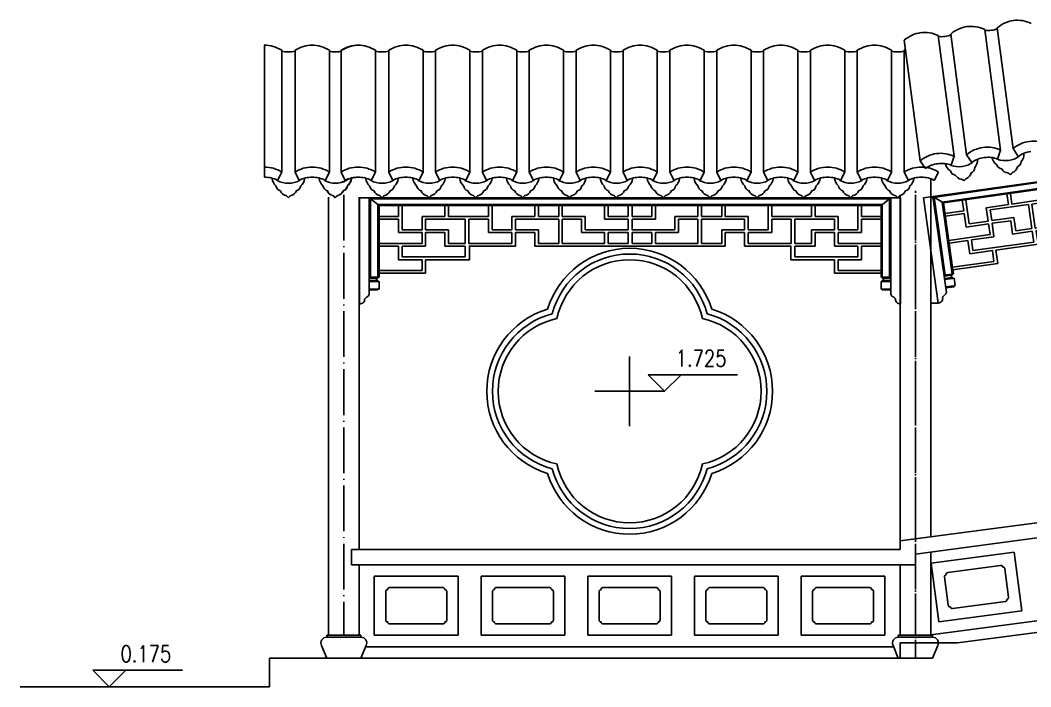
# Model space of a CAD drawing. Extents: x 1035948 to 1665131, y -158296 to 142149.
# Drawn here: x 1131236 to 1136540, y -77801 to -74304 of the extents above; entities that cross this region are included whole.
import ezdxf
from ezdxf.enums import TextEntityAlignment as Align

# ---------------------------------------------------------------- set-up
doc = ezdxf.new("R2010")
doc.units = 0
doc.header["$LTSCALE"] = 200
doc.header["$MEASUREMENT"] = 0
doc.linetypes.add('ACAD_ISO04W100', pattern=[30.5, 24, -3, 0.5, -3])
doc.layers.get('0').update_dxf_attribs({"linetype": 'CONTINUOUS'})
for name, color, linetype in [('AXIS', 3, 'CONTINUOUS'), ('DOTE', 1, 'CONTINUOUS'), ('GXYZ', 2, 'CONTINUOUS'), ('PUB_DIM', 3, 'CONTINUOUS'), ('ROOF', 4, 'CONTINUOUS'), ('WINDOW', 2, 'CONTINUOUS'), ('WLL1', 7, 'CONTINUOUS')]:
    doc.layers.add(name, color=color, linetype=linetype)
doc.styles.add('DIM_FONT', font='SIMPLEX.shx', dxfattribs={"width": 0.8})

# ---------------------------------------------------------------- blocks, each defined once
blk = doc.blocks.new('CH1')
at = {"color": 6}
for p, q in [((-743.4, 0), (-784, 40.6)), ((295.4, 35.6), (-779, 35.6)), ((-779, 35.6), (-779, -376.4)), ((-748.4, 5), (295.4, 5)), ((-748.4, 5), (-748.4, -376.4)), ((295.4, 35.6), (1369.8, 35.6)), ((1339.3, 5), (295.4, 5)), ((1334.3, 0), (1374.8, 40.6)), ((1339.3, 5), (1339.3, -376.4)), ((1369.8, 35.6), (1369.8, -376.4))]:
    blk.add_line(p, q, dxfattribs=at)
at = {"color": 7}
for p, q in [((-784, 40.6), (-784, -443.1)), ((1374.8, 40.6), (1374.8, -443.1))]:
    blk.add_line(p, q, dxfattribs=at)
for p, q in [((-743.4, 0), (295.4, 0)), ((-743.4, 0), (-743.4, -355.1)), ((-662.6, 0), (-662.6, -56.8)), ((-647.6, 0), (-647.6, -127.8)), ((-470.7, 0), (-470.7, -56.8)), ((-455.6, 0), (-455.6, -56.8)), ((-290.9, 0), (-290.9, -56.8)), ((-275.9, 0), (-275.9, -127.8)), ((-98.9, 0), (-98.9, -56.8)), ((-83.9, 0), (-83.9, -56.8)), ((0, 0), (0, -56.8)), ((15, 0), (15, -56.8)), ((190, 0), (190, -71)), ((205, 0), (205, -56.8)), ((287, 0), (287, -56.8)), ((1334.3, 0), (295.4, 0)), ((303.9, 0), (303.9, -56.8)), ((385.8, 0), (385.8, -56.8)), ((400.9, 0), (400.9, -71)), ((575.8, 0), (575.8, -56.8)), ((590.8, 0), (590.8, -56.8)), ((674.8, 0), (674.8, -56.8)), ((689.8, 0), (689.8, -56.8)), ((866.7, 0), (866.7, -127.8)), ((881.8, 0), (881.8, -56.8)), ((1046.5, 0), (1046.5, -56.8)), ((1061.5, 0), (1061.5, -56.8)), ((1238.4, 0), (1238.4, -127.8)), ((1253.5, 0), (1253.5, -56.8)), ((1334.3, 0), (1334.3, -355.1)), ((-743.4, -56.8), (-662.6, -56.8)), ((-743.4, -71), (-662.6, -71)), ((-662.6, -71), (-662.6, -142)), ((-565.6, -56.8), (-565.6, -127.8)), ((-565.6, -56.8), (-470.7, -56.8)), ((-550.6, -71), (-386.8, -71)), ((-550.6, -71), (-550.6, -127.8)), ((-455.6, -56.8), (-371.7, -56.8)), ((-386.8, -71), (-386.8, -198.8)), ((-371.7, -56.8), (-290.9, -56.8)), ((-371.7, -71), (-371.7, -198.8)), ((-371.7, -71), (-290.9, -71)), ((-290.9, -71), (-290.9, -142)), ((-193.9, -56.8), (-193.9, -127.8)), ((-193.9, -56.8), (-98.9, -56.8)), ((-178.9, -71), (-178.9, -127.8)), ((-178.9, -71), (0, -71)), ((-83.9, -56.8), (0, -56.8)), ((0, -71), (0, -198.8)), ((15, -56.8), (110, -56.8)), ((15, -71), (15, -198.8)), ((15, -71), (95, -71)), ((95, -71), (95, -142)), ((110, -56.8), (110, -127.8)), ((190, -71), (287, -71)), ((205, -56.8), (287, -56.8)), ((287, -71), (287, -127.8)), ((385.8, -56.8), (303.9, -56.8)), ((303.9, -71), (303.9, -127.8)), ((400.9, -71), (303.9, -71)), ((575.8, -56.8), (480.8, -56.8)), ((480.8, -56.8), (480.8, -127.8)), ((575.8, -71), (495.9, -71)), ((495.9, -71), (495.9, -142)), ((575.8, -71), (575.8, -198.8)), ((674.8, -56.8), (590.8, -56.8)), ((590.8, -71), (590.8, -198.8)), ((769.7, -71), (590.8, -71)), ((784.8, -56.8), (689.8, -56.8)), ((769.7, -71), (769.7, -127.8)), ((784.8, -56.8), (784.8, -127.8)), ((962.6, -56.8), (881.8, -56.8)), ((962.6, -71), (881.8, -71)), ((881.8, -71), (881.8, -142)), ((1046.5, -56.8), (962.6, -56.8)), ((962.6, -71), (962.6, -198.8)), ((977.6, -71), (977.6, -198.8)), ((1141.5, -71), (977.6, -71)), ((1156.5, -56.8), (1061.5, -56.8)), ((1141.5, -71), (1141.5, -127.8)), ((1156.5, -56.8), (1156.5, -127.8)), ((1334.3, -56.8), (1253.5, -56.8)), ((1253.5, -71), (1253.5, -142)), ((1334.3, -71), (1253.5, -71)), ((-662.6, -142), (-565.6, -142)), ((-647.6, -127.8), (-565.6, -127.8)), ((-565.6, -142), (-565.6, -198.8)), ((-550.6, -127.8), (-455.6, -127.8)), ((-550.6, -142), (-550.6, -213)), ((-550.6, -142), (-470.7, -142)), ((-470.7, -142), (-470.7, -213)), ((-455.6, -127.8), (-455.6, -198.8)), ((-290.9, -142), (-193.9, -142)), ((-275.9, -127.8), (-193.9, -127.8)), ((-193.9, -142), (-193.9, -198.8)), ((-178.9, -127.8), (-83.9, -127.8)), ((-83.9, -127.8), (-83.9, -198.8)), ((95, -142), (190, -142)), ((110, -127.8), (287, -127.8)), ((190, -142), (190, -198.8)), ((205, -142), (205, -198.8)), ((205, -142), (287, -142)), ((287, -142), (287, -198.8)), ((480.8, -127.8), (303.9, -127.8)), ((385.8, -142), (303.9, -142)), ((303.9, -142), (303.9, -198.8)), ((385.8, -142), (385.8, -198.8)), ((495.9, -142), (400.9, -142)), ((400.9, -142), (400.9, -198.8)), ((674.8, -127.8), (674.8, -198.8)), ((769.7, -127.8), (674.8, -127.8)), ((866.7, -127.8), (784.8, -127.8)), ((784.8, -142), (784.8, -198.8)), ((881.8, -142), (784.8, -142)), ((1046.5, -127.8), (1046.5, -198.8)), ((1141.5, -127.8), (1046.5, -127.8)), ((1061.5, -142), (1061.5, -213)), ((1141.5, -142), (1061.5, -142)), ((1141.5, -142), (1141.5, -213)), ((1238.4, -127.8), (1156.5, -127.8)), ((1253.5, -142), (1156.5, -142)), ((1156.5, -142), (1156.5, -198.8)), ((-743.4, -198.8), (-565.6, -198.8)), ((-455.6, -198.8), (-386.8, -198.8)), ((-371.7, -198.8), (-193.9, -198.8)), ((-83.9, -198.8), (0, -198.8)), ((15, -198.8), (190, -198.8)), ((205, -198.8), (287, -198.8)), ((385.8, -198.8), (303.9, -198.8)), ((575.8, -198.8), (400.9, -198.8)), ((674.8, -198.8), (590.8, -198.8)), ((962.6, -198.8), (784.8, -198.8)), ((1046.5, -198.8), (977.6, -198.8)), ((1334.3, -198.8), (1156.5, -198.8)), ((-743.4, -213), (-662.6, -213)), ((-662.6, -213), (-662.6, -284.1)), ((-647.6, -213), (-647.6, -269.9)), ((-647.6, -213), (-550.6, -213)), ((-470.7, -213), (-386.8, -213)), ((-386.8, -213), (-386.8, -269.9)), ((977.6, -213), (977.6, -269.9)), ((1061.5, -213), (977.6, -213)), ((1238.4, -213), (1141.5, -213)), ((1238.4, -213), (1238.4, -269.9)), ((1253.5, -213), (1253.5, -284.1)), ((1334.3, -213), (1253.5, -213)), ((-662.6, -284.1), (-565.6, -284.1)), ((-647.6, -269.9), (-386.8, -269.9)), ((-565.6, -284.1), (-565.6, -340.9)), ((1238.4, -269.9), (977.6, -269.9)), ((1156.5, -284.1), (1156.5, -340.9)), ((1253.5, -284.1), (1156.5, -284.1)), ((-784, -376.4), (-748.5, -376.4)), ((-743.4, -340.9), (-565.6, -340.9)), ((1334.3, -340.9), (1156.5, -340.9)), ((1374.8, -376.4), (1339.3, -376.4)), ((-784, -381.5), (-753.6, -381.5)), ((-784, -394), (-753.6, -394)), ((-784, -399.1), (-748.5, -399.1)), ((1374.8, -399.1), (1339.3, -399.1)), ((1374.8, -381.5), (1344.4, -381.5)), ((1374.8, -394), (1344.4, -394)), ((-784, -438), (-748.5, -438)), ((1374.8, -438), (1339.3, -438))]:
    blk.add_line(p, q)
at = {"layer": 'WINDOW'}
for p, q in [((295.4, 40.6), (-824.6, 40.6)), ((-824.6, 40.6), (-824.6, -517.2)), ((295.4, 40.6), (1415.4, 40.6)), ((1415.4, 40.6), (1415.4, -517.2)), ((-178.9, -142), (-98.9, -142)), ((-178.9, -142), (-178.9, -213)), ((-98.9, -142), (-98.9, -213)), ((689.8, -142), (689.8, -213)), ((769.7, -142), (689.8, -142)), ((769.7, -142), (769.7, -213)), ((-371.7, -213), (-178.9, -213)), ((-369.8, -213), (-369.8, -284.1)), ((-98.9, -213), (295.4, -213)), ((689.8, -213), (295.4, -213)), ((962.6, -213), (769.7, -213)), ((960.7, -213), (960.7, -284.1)), ((-550.6, -284.1), (-369.8, -284.1)), ((-550.6, -284.1), (-550.6, -355.1)), ((1141.5, -284.1), (960.7, -284.1)), ((1141.5, -284.1), (1141.5, -355.1)), ((-748.5, -376.4), (-748.5, -381.5)), ((-748.5, -376.4), (-743.4, -376.4)), ((-743.4, -355.1), (-550.6, -355.1)), ((-743.4, -355.1), (-743.4, -376.4)), ((1334.3, -355.1), (1141.5, -355.1)), ((1334.3, -355.1), (1334.3, -376.4)), ((1339.3, -376.4), (1334.3, -376.4)), ((1339.3, -376.4), (1339.3, -381.5)), ((-753.6, -381.5), (-748.5, -381.5)), ((-753.6, -381.5), (-753.6, -394)), ((-753.6, -394), (-748.5, -394)), ((-748.5, -394), (-748.5, -399.1)), ((-748.5, -399.1), (-743.4, -399.1)), ((-743.4, -399.1), (-743.4, -438)), ((1339.3, -399.1), (1334.3, -399.1)), ((1334.3, -399.1), (1334.3, -438)), ((1344.4, -381.5), (1339.3, -381.5)), ((1344.4, -394), (1339.3, -394)), ((1339.3, -394), (1339.3, -399.1)), ((1344.4, -381.5), (1344.4, -394)), ((-784, -443.1), (-748.5, -443.1)), ((-784, -443.1), (-784, -467.5)), ((-748.5, -438), (-748.5, -443.1)), ((-748.5, -438), (-743.4, -438)), ((1339.3, -438), (1334.3, -438)), ((1339.3, -438), (1339.3, -443.1)), ((1374.8, -443.1), (1339.3, -443.1)), ((1374.8, -443.1), (1374.8, -467.5))]:
    blk.add_line(p, q, dxfattribs=at)
for centre, radius, start, end in [((-826.3, -494), 23.2, 274.2071, 6.7263), ((-782.4, -498.1), 21.9, 115.9684, 161.975), ((-811, -456.1), 29.3, 310.4513, 337.1194), ((1401.8, -456.1), 29.3, 202.8806, 229.5487), ((1373.2, -498.1), 21.9, 18.025, 64.0316), ((1417.1, -494), 23.2, 173.2737, 265.7929)]:
    blk.add_arc(centre, radius, start, end, dxfattribs=at)
at = {"layer": 'WLL1'}
blk.add_line((-824.6, 40.6), (1415.4, 40.6), dxfattribs=at)
blk = doc.blocks.new('CH2')
at = {"xscale": 1.267857, "zscale": 1.267857, "rotation": 2.492125825068038}
blk.add_blockref('CH1', (239.5, 152.6), dxfattribs=at)

msp = doc.modelspace()

# ---------------------------------------------------------------- linework, layer by layer
for p, q in [((1132518.43638, -75128.18959), (1132518.43638, -74434.5964)), ((1136381.41793, -74986.01723), (1136365.51476, -75032.73088)), ((1136446.79154, -74977.41977), (1136474.23194, -75018.43319)), ((1135959.11799, -75041.55503), (1135986.55839, -75082.56845)), ((1136137.58116, -75018.08486), (1136121.67798, -75064.79851)), ((1136202.95476, -75009.4874), (1136230.39516, -75050.50082)), ((1135715.28121, -75073.62266), (1135715.78768, -75074.37966)), ((1132608.43632, -75100.5178), (1132586.57792, -75144.75903)), ((1132678.43627, -75100.5178), (1132700.29467, -75144.75903)), ((1132858.43614, -75100.5178), (1132836.57774, -75144.75903)), ((1132919.95308, -75100.5178), (1132941.81148, -75144.75903)), ((1133099.95295, -75100.5178), (1133078.09455, -75144.75903)), ((1133169.9529, -75100.5178), (1133191.8113, -75144.75903)), ((1133349.95277, -75100.5178), (1133328.09437, -75144.75903)), ((1133415.88929, -75100.5178), (1133437.74768, -75144.75903)), ((1133595.88915, -75100.5178), (1133574.03076, -75144.75903)), ((1133661.82567, -75100.5178), (1133683.68407, -75144.75903)), ((1133841.82554, -75100.5178), (1133819.96714, -75144.75903)), ((1133907.76206, -75100.5178), (1133929.62046, -75144.75903)), ((1134087.76193, -75100.5178), (1134065.90353, -75144.75903)), ((1134153.69845, -75100.5178), (1134175.55685, -75144.75903)), ((1134333.69832, -75100.5178), (1134311.83992, -75144.75903)), ((1134399.63483, -75100.5178), (1134421.49323, -75144.75903)), ((1134579.6347, -75100.5178), (1134557.7763, -75144.75903)), ((1134645.57122, -75100.5178), (1134667.42962, -75144.75903)), ((1134825.57109, -75100.5178), (1134803.71269, -75144.75903)), ((1134891.50761, -75100.5178), (1134913.36601, -75144.75903)), ((1135071.50748, -75100.5178), (1135049.64908, -75144.75903)), ((1135137.444, -75100.5178), (1135159.30239, -75144.75903)), ((1135317.44386, -75100.5178), (1135295.58547, -75144.75903)), ((1135383.38038, -75100.5178), (1135405.23878, -75144.75903)), ((1135563.38025, -75100.5178), (1135541.52185, -75144.75903)), ((1135629.31677, -75100.5178), (1135651.17517, -75144.75903)), ((1135809.31664, -75100.5178), (1135787.45824, -75144.75903)), ((1135875.25316, -75100.5178), (1135897.11155, -75144.75903)), ((1136055.25303, -75100.5178), (1136033.39463, -75144.75903)), ((1135854.49445, -77035.05924), (1135854.49445, -77080.55054)), ((1135934.49445, -77104.8567), (1135934.49445, -77160.55054)), ((1136024.49445, -77650.55054), (1135844.49445, -77650.55054)), ((1135844.49445, -77650.55054), (1136024.49445, -77650.55054))]:
    msp.add_line(p, q)
for centre, radius, start, end in [((1136229.42715, -74503.59454), 167.81372, 97.49212583, 130.82324209), ((1136225.0453, -74504.17081), 167.81372, 64.16100956, 97.49212583), ((1136473.26392, -74471.52691), 167.81372, 97.49212583, 130.82324209), ((1136468.88208, -74472.10318), 167.81372, 64.16100956, 97.49212583), ((1135985.59037, -74535.66217), 167.81372, 97.49212583, 130.82324209), ((1135981.20853, -74536.23844), 167.81372, 64.16100956, 97.49212583), ((1132516.2266, -74602.39558), 167.81372, 56.66888373, 90), ((1132520.64617, -74602.39558), 167.81372, 90, 90.75449837), ((1132770.64599, -74602.39558), 167.81372, 90, 123.33111627), ((1132766.22642, -74602.39558), 167.81372, 56.66888373, 90), ((1133012.1628, -74602.39558), 167.81372, 90, 123.33111627), ((1133016.58238, -74602.39558), 167.81372, 90, 123.33111627), ((1133007.74323, -74602.39558), 167.81372, 56.66888373, 90), ((1133262.16262, -74602.39558), 167.81372, 90, 123.33111627), ((1133257.74305, -74602.39558), 167.81372, 56.66888373, 90), ((1133508.09901, -74602.39558), 167.81372, 90, 123.33111627), ((1133503.67943, -74602.39558), 167.81372, 56.66888373, 90), ((1133754.0354, -74602.39558), 167.81372, 90, 123.33111627), ((1133749.61582, -74602.39558), 167.81372, 56.66888373, 90), ((1133999.97178, -74602.39558), 167.81372, 90, 123.33111627), ((1133995.55221, -74602.39558), 167.81372, 56.66888373, 90), ((1134245.90817, -74602.39558), 167.81372, 90, 123.33111627), ((1134241.48859, -74602.39558), 167.81372, 56.66888373, 90), ((1134491.84456, -74602.39558), 167.81372, 90, 123.33111627), ((1134487.42498, -74602.39558), 167.81372, 56.66888373, 90), ((1134737.78094, -74602.39558), 167.81372, 90, 123.33111627), ((1134733.36137, -74602.39558), 167.81372, 56.66888373, 90), ((1134983.71733, -74602.39558), 167.81372, 90, 123.33111627), ((1134979.29775, -74602.39558), 167.81372, 56.66888373, 90), ((1135229.65372, -74602.39558), 167.81372, 90, 123.33111627), ((1135225.23414, -74602.39558), 167.81372, 56.66888373, 90), ((1135475.5901, -74602.39558), 167.81372, 90, 123.33111627), ((1135471.17053, -74602.39558), 167.81372, 56.66888373, 90), ((1135721.52649, -74602.39558), 167.81372, 90, 123.33111627), ((1135717.10692, -74602.39558), 167.81372, 56.66888373, 90), ((1135967.46288, -74602.39558), 167.81372, 120.4793594, 123.33111627), ((1136554.49136, -75106.11397), 167.81372, 65.05942831, 97.49212583), ((1136310.65458, -75138.1816), 167.81372, 97.49212583, 129.92482334), ((1136310.65458, -75138.1816), 167.81372, 65.05942831, 97.49212583), ((1136554.49136, -75106.11397), 167.81372, 97.49212583, 129.92482334), ((1136066.8178, -75170.24923), 167.81372, 97.49212583, 129.92482334), ((1136066.8178, -75170.24923), 167.81372, 65.05942831, 97.49212583), ((1136306.09211, -75148.93347), 124.17332, 94.75697572, 127.56110412), ((1136199.87911, -75037.53409), 60.31385, 319.0737866, 1.71051773), ((1136317.84185, -75147.38823), 124.17332, 67.42314753, 100.22727593), ((1136394.46747, -75012.23476), 60.31385, 193.93997122, 236.57670234), ((1136457.37257, -75043.96919), 31.92959, 293.29580771, 358.19080511), ((1136549.92888, -75116.86584), 124.17332, 94.75697572, 127.56110412), ((1136443.71589, -75005.46646), 60.31385, 319.0737866, 1.71051773), ((1132518.43638, -75242.15627), 167.81372, 57.56730249, 90), ((1132768.4362, -75242.15627), 167.81372, 90, 122.43269751), ((1132768.4362, -75242.15627), 167.81372, 57.56730249, 90), ((1133009.95301, -75242.15627), 167.81372, 90, 122.43269751), ((1133009.95301, -75242.15627), 167.81372, 57.56730249, 90), ((1133259.95283, -75242.15627), 167.81372, 90, 122.43269751), ((1133259.95283, -75242.15627), 167.81372, 57.56730249, 90), ((1133505.88922, -75242.15627), 167.81372, 90, 122.43269751), ((1133505.88922, -75242.15627), 167.81372, 57.56730249, 90), ((1133751.82561, -75242.15627), 167.81372, 90, 122.43269751), ((1133751.82561, -75242.15627), 167.81372, 57.56730249, 90), ((1133997.76199, -75242.15627), 167.81372, 90, 122.43269751), ((1133997.76199, -75242.15627), 167.81372, 57.56730249, 90), ((1134243.69838, -75242.15627), 167.81372, 90, 122.43269751), ((1134243.69838, -75242.15627), 167.81372, 57.56730249, 90), ((1134489.63477, -75242.15627), 167.81372, 90, 122.43269751), ((1134489.63477, -75242.15627), 167.81372, 57.56730249, 90), ((1134735.57116, -75242.15627), 167.81372, 90, 122.43269751), ((1134735.57116, -75242.15627), 167.81372, 57.56730249, 90), ((1134981.50754, -75242.15627), 167.81372, 90, 122.43269751), ((1134981.50754, -75242.15627), 167.81372, 57.56730249, 90), ((1135227.44393, -75242.15627), 167.81372, 90, 122.43269751), ((1135227.44393, -75242.15627), 167.81372, 57.56730249, 90), ((1135473.38032, -75242.15627), 167.81372, 90, 122.43269751), ((1135473.38032, -75242.15627), 167.81372, 57.56730249, 90), ((1135719.3167, -75242.15627), 167.81372, 90, 122.43269751), ((1135719.3167, -75242.15627), 167.81372, 57.56730249, 90), ((1135965.25309, -75242.15627), 167.81372, 90, 122.43269751), ((1135965.25309, -75242.15627), 167.81372, 57.56730249, 90), ((1136062.25533, -75181.0011), 124.17332, 94.75697572, 127.56110412), ((1136074.00507, -75179.45586), 124.17332, 67.42314753, 100.22727593), ((1136150.6307, -75044.30239), 60.31385, 193.93997122, 236.57670234), ((1136147.86715, -75085.06179), 31.92959, 197.45968384, 262.35468123), ((1136213.5358, -75076.03682), 31.92959, 293.29580771, 358.19080511), ((1136391.70393, -75052.99416), 31.92959, 197.45968384, 262.35468123), ((1136421.40184, -75067.37091), 38.08593, 206.96345501, 265.41707226), ((1136432.6541, -75065.82449), 38.08593, 290.23341669, 348.68703393), ((1132524.36184, -75252.22145), 124.17332, 59.93102171, 92.7351501), ((1132617.95595, -75128.21302), 60.31385, 186.44784539, 229.08457652), ((1132762.51075, -75252.22145), 124.17332, 87.2648499, 120.06897829), ((1132668.91664, -75128.21302), 60.31385, 310.91542348, 353.55215461), ((1132774.36166, -75252.22145), 124.17332, 59.93102171, 92.7351501), ((1132865.14254, -75127.924), 60.31385, 185.7816081, 228.41833922), ((1133004.02756, -75252.22145), 124.17332, 87.2648499, 120.06897829), ((1133008.44713, -75252.22145), 124.17332, 87.2648499, 120.06897829), ((1132913.24668, -75127.924), 60.31385, 311.58166078, 354.2183919), ((1132914.85302, -75128.21302), 60.31385, 310.91542348, 353.55215461), ((1133015.87847, -75252.22145), 124.17332, 59.93102171, 92.7351501), ((1133109.47258, -75128.21302), 60.31385, 186.44784539, 229.08457652), ((1133254.02738, -75252.22145), 124.17332, 87.2648499, 120.06897829), ((1133160.43327, -75128.21302), 60.31385, 310.91542348, 353.55215461), ((1133265.87829, -75252.22145), 124.17332, 59.93102171, 92.7351501), ((1133356.65917, -75127.924), 60.31385, 185.7816081, 228.41833922), ((1133499.96376, -75252.22145), 124.17332, 87.2648499, 120.06897829), ((1133406.36965, -75128.21302), 60.31385, 310.91542348, 353.55215461), ((1133511.81468, -75252.22145), 124.17332, 59.93102171, 92.7351501), ((1133602.59556, -75127.924), 60.31385, 185.7816081, 228.41833922), ((1133745.90015, -75252.22145), 124.17332, 87.2648499, 120.06897829), ((1133652.30604, -75128.21302), 60.31385, 310.91542348, 353.55215461), ((1133757.75106, -75252.22145), 124.17332, 59.93102171, 92.7351501), ((1133848.53194, -75127.924), 60.31385, 185.7816081, 228.41833922), ((1133991.83654, -75252.22145), 124.17332, 87.2648499, 120.06897829), ((1133898.24243, -75128.21302), 60.31385, 310.91542348, 353.55215461), ((1134003.68745, -75252.22145), 124.17332, 59.93102171, 92.7351501), ((1134094.46833, -75127.924), 60.31385, 185.7816081, 228.41833922), ((1134237.77292, -75252.22145), 124.17332, 87.2648499, 120.06897829), ((1134144.17882, -75128.21302), 60.31385, 310.91542348, 353.55215461), ((1134249.62384, -75252.22145), 124.17332, 59.93102171, 92.7351501), ((1134340.40472, -75127.924), 60.31385, 185.7816081, 228.41833922), ((1134483.70931, -75252.22145), 124.17332, 87.2648499, 120.06897829), ((1134390.1152, -75128.21302), 60.31385, 310.91542348, 353.55215461), ((1134495.56023, -75252.22145), 124.17332, 59.93102171, 92.7351501), ((1134586.3411, -75127.924), 60.31385, 185.7816081, 228.41833922), ((1134729.6457, -75252.22145), 124.17332, 87.2648499, 120.06897829), ((1134636.05159, -75128.21302), 60.31385, 310.91542348, 353.55215461), ((1134741.49661, -75252.22145), 124.17332, 59.93102171, 92.7351501), ((1134832.27749, -75127.924), 60.31385, 185.7816081, 228.41833922), ((1134975.58209, -75252.22145), 124.17332, 87.2648499, 120.06897829), ((1134881.98798, -75128.21302), 60.31385, 310.91542348, 353.55215461), ((1134987.433, -75252.22145), 124.17332, 59.93102171, 92.7351501), ((1135078.21388, -75127.924), 60.31385, 185.7816081, 228.41833922), ((1135221.51847, -75252.22145), 124.17332, 87.2648499, 120.06897829), ((1135127.92436, -75128.21302), 60.31385, 310.91542348, 353.55215461), ((1135233.36939, -75252.22145), 124.17332, 59.93102171, 92.7351501), ((1135324.15026, -75127.924), 60.31385, 185.7816081, 228.41833922), ((1135467.45486, -75252.22145), 124.17332, 87.2648499, 120.06897829), ((1135373.86075, -75128.21302), 60.31385, 310.91542348, 353.55215461), ((1135479.30577, -75252.22145), 124.17332, 59.93102171, 92.7351501), ((1135570.08665, -75127.924), 60.31385, 185.7816081, 228.41833922), ((1135713.39125, -75252.22145), 124.17332, 87.2648499, 120.06897829), ((1135619.79714, -75128.21302), 60.31385, 310.91542348, 353.55215461), ((1135725.24216, -75252.22145), 124.17332, 59.93102171, 92.7351501), ((1135816.02304, -75127.924), 60.31385, 185.7816081, 228.41833922), ((1135959.32763, -75252.22145), 124.17332, 87.2648499, 120.06897829), ((1135865.73353, -75128.21302), 60.31385, 310.91542348, 353.55215461), ((1135971.17855, -75252.22145), 124.17332, 59.93102171, 92.7351501), ((1136177.56506, -75099.43854), 38.08593, 206.96345501, 265.41707226), ((1136165.96707, -75167.30548), 31.10245, 39.71082217, 74.03476441), ((1136218.29369, -75160.11414), 31.10245, 121.61572453, 155.93966678), ((1136188.81733, -75097.89212), 38.08593, 290.23341669, 348.68703393), ((1136409.80385, -75135.23785), 31.10245, 39.71082217, 74.03476441), ((1136462.13046, -75128.04651), 31.10245, 121.61572453, 155.93966678), ((1132609.90138, -75168.26411), 31.92959, 189.96755801, 254.86255541), ((1132637.47117, -75186.39044), 38.08593, 199.47132919, 257.92494643), ((1132649.40142, -75186.39044), 38.08593, 282.07505357, 340.52867081), ((1132676.97121, -75168.26411), 31.92959, 285.13744459, 350.03244199), ((1132856.62281, -75167.87873), 31.92959, 189.30132072, 254.19631812), ((1132883.05141, -75186.39044), 38.08593, 199.47132919, 257.92494643), ((1132883.97997, -75186.3244), 38.08593, 198.8050919, 257.25870914), ((1132894.40925, -75186.3244), 38.08593, 282.74129086, 341.1949081), ((1132895.3378, -75186.39044), 38.08593, 282.07505357, 340.52867081), ((1132921.76641, -75167.87873), 31.92959, 285.80368188, 350.69867928), ((1132922.90759, -75168.26411), 31.92959, 285.13744459, 350.03244199), ((1133101.41801, -75168.26411), 31.92959, 189.96755801, 254.86255541), ((1133128.9878, -75186.39044), 38.08593, 199.47132919, 257.92494643), ((1133140.91805, -75186.39044), 38.08593, 282.07505357, 340.52867081), ((1133168.48784, -75168.26411), 31.92959, 285.13744459, 350.03244199), ((1133348.13944, -75167.87873), 31.92959, 189.30132072, 254.19631812), ((1133375.4966, -75186.3244), 38.08593, 198.8050919, 257.25870914), ((1133386.85443, -75186.39044), 38.08593, 282.07505357, 340.52867081), ((1133414.42422, -75168.26411), 31.92959, 285.13744459, 350.03244199), ((1133594.07583, -75167.87873), 31.92959, 189.30132072, 254.19631812), ((1133621.43298, -75186.3244), 38.08593, 198.8050919, 257.25870914), ((1133632.79082, -75186.39044), 38.08593, 282.07505357, 340.52867081), ((1133660.36061, -75168.26411), 31.92959, 285.13744459, 350.03244199), ((1133840.01221, -75167.87873), 31.92959, 189.30132072, 254.19631812), ((1133867.36937, -75186.3244), 38.08593, 198.8050919, 257.25870914), ((1133878.72721, -75186.39044), 38.08593, 282.07505357, 340.52867081), ((1133906.297, -75168.26411), 31.92959, 285.13744459, 350.03244199), ((1134085.9486, -75167.87873), 31.92959, 189.30132072, 254.19631812), ((1134113.30576, -75186.3244), 38.08593, 198.8050919, 257.25870914), ((1134124.66359, -75186.39044), 38.08593, 282.07505357, 340.52867081), ((1134152.23338, -75168.26411), 31.92959, 285.13744459, 350.03244199), ((1134331.88499, -75167.87873), 31.92959, 189.30132072, 254.19631812), ((1134359.24214, -75186.3244), 38.08593, 198.8050919, 257.25870914), ((1134370.59998, -75186.39044), 38.08593, 282.07505357, 340.52867081), ((1134398.16977, -75168.26411), 31.92959, 285.13744459, 350.03244199), ((1134577.82137, -75167.87873), 31.92959, 189.30132072, 254.19631812), ((1134605.17853, -75186.3244), 38.08593, 198.8050919, 257.25870914), ((1134616.53637, -75186.39044), 38.08593, 282.07505357, 340.52867081), ((1134644.10616, -75168.26411), 31.92959, 285.13744459, 350.03244199), ((1134823.75776, -75167.87873), 31.92959, 189.30132072, 254.19631812), ((1134851.11492, -75186.3244), 38.08593, 198.8050919, 257.25870914), ((1134862.47276, -75186.39044), 38.08593, 282.07505357, 340.52867081), ((1134890.04255, -75168.26411), 31.92959, 285.13744459, 350.03244199), ((1135069.69415, -75167.87873), 31.92959, 189.30132072, 254.19631812), ((1135097.05131, -75186.3244), 38.08593, 198.8050919, 257.25870914), ((1135108.40914, -75186.39044), 38.08593, 282.07505357, 340.52867081), ((1135135.97893, -75168.26411), 31.92959, 285.13744459, 350.03244199), ((1135315.63054, -75167.87873), 31.92959, 189.30132072, 254.19631812), ((1135342.98769, -75186.3244), 38.08593, 198.8050919, 257.25870914), ((1135354.34553, -75186.39044), 38.08593, 282.07505357, 340.52867081), ((1135381.91532, -75168.26411), 31.92959, 285.13744459, 350.03244199), ((1135561.56692, -75167.87873), 31.92959, 189.30132072, 254.19631812), ((1135588.92408, -75186.3244), 38.08593, 198.8050919, 257.25870914), ((1135600.28192, -75186.39044), 38.08593, 282.07505357, 340.52867081), ((1135627.85171, -75168.26411), 31.92959, 285.13744459, 350.03244199), ((1135807.50331, -75167.87873), 31.92959, 189.30132072, 254.19631812), ((1135834.86047, -75186.3244), 38.08593, 198.8050919, 257.25870914), ((1135846.2183, -75186.39044), 38.08593, 282.07505357, 340.52867081), ((1135873.78809, -75168.26411), 31.92959, 285.13744459, 350.03244199), ((1132617.12303, -75252.16573), 31.10245, 32.21869634, 66.54263858), ((1132669.74956, -75252.16573), 31.10245, 113.45736142, 147.78130366), ((1132862.70327, -75252.16573), 31.10245, 32.21869634, 66.54263858), ((1132862.86838, -75251.85864), 31.10245, 31.55245905, 65.87640129), ((1132915.52084, -75251.85864), 31.10245, 114.12359871, 148.44754095), ((1132915.68595, -75252.16573), 31.10245, 113.45736142, 147.78130366), ((1133108.63966, -75252.16573), 31.10245, 32.21869634, 66.54263858), ((1133161.26619, -75252.16573), 31.10245, 113.45736142, 147.78130366), ((1133354.38501, -75251.85864), 31.10245, 31.55245905, 65.87640129), ((1133407.20258, -75252.16573), 31.10245, 113.45736142, 147.78130366), ((1133600.32139, -75251.85864), 31.10245, 31.55245905, 65.87640129), ((1133653.13897, -75252.16573), 31.10245, 113.45736142, 147.78130366), ((1133846.25778, -75251.85864), 31.10245, 31.55245905, 65.87640129), ((1133899.07535, -75252.16573), 31.10245, 113.45736142, 147.78130366), ((1134092.19417, -75251.85864), 31.10245, 31.55245905, 65.87640129), ((1134145.01174, -75252.16573), 31.10245, 113.45736142, 147.78130366), ((1134338.13055, -75251.85864), 31.10245, 31.55245905, 65.87640129), ((1134390.94813, -75252.16573), 31.10245, 113.45736142, 147.78130366), ((1134584.06694, -75251.85864), 31.10245, 31.55245905, 65.87640129), ((1134636.88451, -75252.16573), 31.10245, 113.45736142, 147.78130366), ((1134830.00333, -75251.85864), 31.10245, 31.55245905, 65.87640129), ((1134882.8209, -75252.16573), 31.10245, 113.45736142, 147.78130366), ((1135075.93972, -75251.85864), 31.10245, 31.55245905, 65.87640129), ((1135128.75729, -75252.16573), 31.10245, 113.45736142, 147.78130366), ((1135321.8761, -75251.85864), 31.10245, 31.55245905, 65.87640129), ((1135374.69368, -75252.16573), 31.10245, 113.45736142, 147.78130366), ((1135567.81249, -75251.85864), 31.10245, 31.55245905, 65.87640129), ((1135620.63006, -75252.16573), 31.10245, 113.45736142, 147.78130366), ((1135813.74888, -75251.85864), 31.10245, 31.55245905, 65.87640129), ((1135866.56645, -75252.16573), 31.10245, 113.45736142, 147.78130366), ((1134434.49445, -75950.55054), 450, 16.8744943, 163.1255057), ((1134434.49445, -75950.55054), 420, 14.66358438, 165.33641562), ((1134434.49445, -75950.55054), 390, 12.04854267, 167.95145733), ((1134134.49445, -76250.55054), 450, 106.8744943, 253.1255057), ((1134734.49445, -76250.55054), 450, 286.8744943, 73.1255057), ((1134134.49445, -76250.55054), 420, 104.66358438, 255.33641562), ((1134134.49445, -76250.55054), 390, 102.04854267, 257.95145733), ((1134734.49445, -76250.55054), 390, 282.04854267, 77.95145733), ((1134734.49445, -76250.55054), 420, 284.66358438, 75.33641562), ((1134434.49445, -76550.55054), 390, 192.04854267, 347.95145733), ((1134434.49445, -76550.55054), 450, 196.8744943, 343.1255057), ((1134434.49445, -76550.55054), 420, 194.66358438, 345.33641562)]:
    msp.add_arc(centre, radius, start, end)
at = {"layer": 'AXIS', "color": 7}
for centre, start, end in [((1136320.95062, -74243.95835), 276.58230707, 292.33259679), ((1136320.95062, -74243.95835), 276.58230707, 292.33259679), ((1136071.34291, -74276.81909), 261.68518829, 279.06818187), ((1136077.11385, -74276.02598), 276.58230707, 292.33259679), ((1136315.17969, -74244.75146), 261.68518829, 279.06818187), ((1132639.41716, -74356.94357), 254.19306246, 271.57605604), ((1132647.45543, -74356.94357), 268.42394396, 285.80693754), ((1132887.56673, -74356.9097), 255.15952904, 270.90981875), ((1132890.82248, -74356.9097), 269.09018125, 284.84047096), ((1132893.39182, -74356.94357), 268.42394396, 285.80693754), ((1133130.93379, -74356.94357), 254.19306246, 271.57605604), ((1133138.97206, -74356.94357), 268.42394396, 285.80693754), ((1133379.08336, -74356.9097), 255.15952904, 270.90981875), ((1133384.90845, -74356.94357), 268.42394396, 285.80693754), ((1133625.01975, -74356.9097), 255.15952904, 270.90981875), ((1133625.01975, -74356.9097), 255.15952904, 270.90981875), ((1133630.84483, -74356.94357), 268.42394396, 285.80693754), ((1133870.95614, -74356.9097), 255.15952904, 270.90981875), ((1133876.78122, -74356.94357), 268.42394396, 285.80693754), ((1134116.89252, -74356.9097), 255.15952904, 270.90981875), ((1134122.71761, -74356.94357), 268.42394396, 285.80693754), ((1134362.82891, -74356.9097), 255.15952904, 270.90981875), ((1134368.65399, -74356.94357), 268.42394396, 285.80693754), ((1134608.7653, -74356.9097), 255.15952904, 270.90981875), ((1134608.7653, -74356.9097), 255.15952904, 270.90981875), ((1134614.59038, -74356.94357), 268.42394396, 285.80693754), ((1134854.70169, -74356.9097), 255.15952904, 270.90981875), ((1134860.52677, -74356.94357), 268.42394396, 285.80693754), ((1135100.63807, -74356.9097), 255.15952904, 270.90981875), ((1135106.46316, -74356.94357), 268.42394396, 285.80693754), ((1135346.57446, -74356.9097), 255.15952904, 270.90981875), ((1135352.39954, -74356.94357), 268.42394396, 285.80693754), ((1135592.51085, -74356.9097), 255.15952904, 270.90981875), ((1135592.51085, -74356.9097), 255.15952904, 270.90981875), ((1135598.33593, -74356.94357), 268.42394396, 285.80693754), ((1135838.44723, -74356.9097), 255.15952904, 270.90981875), ((1135844.27232, -74356.94357), 268.42394396, 285.80693754), ((1136404.93059, -74927.20199), 249.2084804, 279.06818187), ((1136410.70153, -74926.40888), 276.58230707, 306.44200854), ((1136161.09381, -74959.26962), 249.2084804, 279.06818187), ((1136166.86475, -74958.47651), 276.58230707, 306.44200854), ((1132639.41716, -75045.27049), 241.71635458, 271.57605604), ((1132647.45543, -75045.27049), 268.42394396, 298.28364542), ((1132887.56673, -75045.23662), 241.05011729, 270.90981875), ((1132890.82248, -75045.23662), 269.09018125, 298.94988271), ((1132893.39182, -75045.27049), 268.42394396, 298.28364542), ((1133130.93379, -75045.27049), 241.71635458, 271.57605604), ((1133138.97206, -75045.27049), 268.42394396, 298.28364542), ((1133379.08336, -75045.23662), 241.05011729, 270.90981875), ((1133384.90845, -75045.27049), 268.42394396, 298.28364542), ((1133625.01975, -75045.23662), 241.05011729, 270.90981875), ((1133630.84483, -75045.27049), 268.42394396, 298.28364542), ((1133870.95614, -75045.23662), 241.05011729, 270.90981875), ((1133876.78122, -75045.27049), 268.42394396, 298.28364542), ((1134116.89252, -75045.23662), 241.05011729, 270.90981875), ((1134122.71761, -75045.27049), 268.42394396, 298.28364542), ((1134362.82891, -75045.23662), 241.05011729, 270.90981875), ((1134368.65399, -75045.27049), 268.42394396, 298.28364542), ((1134608.7653, -75045.23662), 241.05011729, 270.90981875), ((1134614.59038, -75045.27049), 268.42394396, 298.28364542), ((1134854.70169, -75045.23662), 241.05011729, 270.90981875), ((1134860.52677, -75045.27049), 268.42394396, 298.28364542), ((1135100.63807, -75045.23662), 241.05011729, 270.90981875), ((1135106.46316, -75045.27049), 268.42394396, 298.28364542), ((1135346.57446, -75045.23662), 241.05011729, 270.90981875), ((1135352.39954, -75045.27049), 268.42394396, 298.28364542), ((1135592.51085, -75045.23662), 241.05011729, 270.90981875), ((1135598.33593, -75045.27049), 268.42394396, 298.28364542), ((1135838.44723, -75045.23662), 241.05011729, 270.90981875), ((1135844.27232, -75045.27049), 268.42394396, 298.28364542)]:
    msp.add_arc(centre, 113.73425, start, end, dxfattribs=at)
at = {"layer": 'DOTE', "linetype": 'ACAD_ISO04W100', "ltscale": 0.02}
msp.add_line((1135934.49445, -77650.55054), (1135934.49445, -75199.78691), dxfattribs=at)
at = {"layer": 'DOTE', "linetype": 'ACAD_ISO04W100', "ltscale": 0.05}
for p, q in [((1132934.49445, -75220.06829), (1132934.49445, -77530.55054)), ((1135934.49445, -75220.06829), (1135934.49445, -77530.55054))]:
    msp.add_line(p, q, dxfattribs=at)
at = {"layer": 'DOTE'}
for p, q in [((1134434.49445, -76067.28724), (1134434.49445, -76433.81384)), ((1134251.23114, -76250.55054), (1134617.75775, -76250.55054))]:
    msp.add_line(p, q, dxfattribs=at)
at = {"layer": 'GXYZ'}
for p, q in [((1136014.49445, -75236.24811), (1138774.49445, -74839.94265)), ((1136014.49445, -75512.44397), (1136014.49445, -75788.63983)), ((1136052.95447, -75788.63983), (1136014.49445, -75788.63983))]:
    msp.add_line(p, q, dxfattribs=at)
at = {"layer": 'PUB_DIM'}
for p, q in [((1134531.35775, -76164.15054), (1134704.15775, -76164.15054)), ((1134617.75775, -76250.55054), (1134531.35775, -76164.15054)), ((1134704.15775, -76164.15054), (1134617.75775, -76250.55054)), ((1134617.75775, -76164.15054), (1135001.20918, -76164.15054)), ((1131703.77497, -77800.55054), (1131617.37497, -77714.15054)), ((1131617.37497, -77714.15054), (1131790.17497, -77714.15054)), ((1131703.77497, -77714.15054), (1132087.2264, -77714.15054)), ((1131790.17497, -77714.15054), (1131703.77497, -77800.55054))]:
    msp.add_line(p, q, dxfattribs=at)
at = {"layer": 'ROOF'}
for p, q in [((1136154.49445, -77570.55054), (1141694.49445, -76840.0779)), ((1135854.49445, -77570.55054), (1136154.49445, -77570.55054)), ((1135854.49445, -77650.55054), (1135854.49445, -77570.55054)), ((1132544.49445, -77650.55054), (1132544.49445, -77800.55054)), ((1132844.49445, -77650.55054), (1132544.49445, -77650.55054)), ((1132544.49445, -77650.55054), (1135854.49445, -77650.55054)), ((1132544.49445, -77800.55054), (1131236.06989, -77800.55054))]:
    msp.add_line(p, q, dxfattribs=at)
at = {"layer": 'WLL1'}
for p, q in [((1136381.41793, -74986.01723), (1136298.18585, -74353.1347)), ((1136446.91575, -74978.36424), (1136363.55946, -74344.53724)), ((1135959.2422, -75042.4995), (1135875.8859, -74408.6725)), ((1136137.58116, -75018.08486), (1136054.34908, -74385.20233)), ((1136203.07897, -75010.43187), (1136119.72268, -74376.60487)), ((1132608.43632, -75100.5178), (1132608.43632, -74462.18569)), ((1132678.43627, -75100.5178), (1132678.43627, -74462.18569)), ((1132858.43614, -75101.4704), (1132858.43614, -74462.18569)), ((1132919.95308, -75101.4704), (1132919.95308, -74462.18569)), ((1133099.95295, -75100.5178), (1133099.95295, -74462.18569)), ((1133169.9529, -75100.5178), (1133169.9529, -74462.18569)), ((1133349.95277, -75101.4704), (1133349.95277, -74462.18569)), ((1133415.88929, -75100.5178), (1133415.88929, -74462.18569)), ((1133595.88915, -75101.4704), (1133595.88915, -74462.18569)), ((1133661.82567, -75100.5178), (1133661.82567, -74462.18569)), ((1133841.82554, -75101.4704), (1133841.82554, -74462.18569)), ((1133907.76206, -75100.5178), (1133907.76206, -74462.18569)), ((1134087.76193, -75101.4704), (1134087.76193, -74462.18569)), ((1134153.69845, -75100.5178), (1134153.69845, -74462.18569)), ((1134333.69832, -75101.4704), (1134333.69832, -74462.18569)), ((1134399.63483, -75100.5178), (1134399.63483, -74462.18569)), ((1134579.6347, -75101.4704), (1134579.6347, -74462.18569)), ((1134645.57122, -75100.5178), (1134645.57122, -74462.18569)), ((1134825.57109, -75101.4704), (1134825.57109, -74462.18569)), ((1134891.50761, -75100.5178), (1134891.50761, -74462.18569)), ((1135071.50748, -75101.4704), (1135071.50748, -74462.18569)), ((1135137.444, -75100.5178), (1135137.444, -74462.18569)), ((1135317.44386, -75101.4704), (1135317.44386, -74462.18569)), ((1135383.38038, -75100.5178), (1135383.38038, -74462.18569)), ((1135563.38025, -75101.4704), (1135563.38025, -74462.18569)), ((1135629.31677, -75100.5178), (1135629.31677, -74462.18569)), ((1135809.31664, -75101.4704), (1135809.31664, -74462.18569)), ((1135875.25316, -75100.5178), (1135875.25316, -74462.18569)), ((1136014.49445, -75135.84815), (1136014.49445, -77013.88984)), ((1132854.49445, -75231.7816), (1132854.49445, -77080.55054)), ((1133014.49445, -75231.7816), (1133014.49445, -77080.55054)), ((1135854.49445, -75223.56628), (1135854.49445, -77080.55054)), ((1135854.49445, -75231.7816), (1135854.49445, -77080.55054)), ((1136014.49445, -75231.7816), (1136014.49445, -77013.88984)), ((1141694.49445, -76262.37595), (1135854.49445, -77035.05924)), ((1136014.49445, -77528.34356), (1141678.44311, -76781.52776)), ((1135934.49445, -77104.8567), (1137039.93558, -76956.7586)), ((1132854.49445, -77080.55054), (1132854.49445, -77530.55054)), ((1132974.47958, -77080.55054), (1132974.47958, -77160.55054)), ((1132974.47958, -77080.55054), (1134734.49445, -77080.55054)), ((1135854.49445, -77080.55054), (1134734.49445, -77080.55054)), ((1136014.49445, -77094.13894), (1136014.49445, -77157.89616)), ((1136016.70324, -77152.19547), (1136452.92758, -77094.67743)), ((1136452.92758, -77094.67743), (1136493.45165, -77402.01731)), ((1132974.47958, -77160.55054), (1134734.49445, -77160.55054)), ((1133014.49445, -77160.55054), (1133014.49445, -77530.55054)), ((1135934.49445, -77160.55054), (1134734.49445, -77160.55054)), ((1135854.49445, -77160.55054), (1135854.49445, -77530.55054)), ((1135854.49445, -77160.55054), (1135854.49445, -77530.55054)), ((1136014.49445, -77148.0805), (1136014.49445, -77530.55054)), ((1136014.49445, -77160.55054), (1136014.49445, -77530.55054)), ((1136016.70324, -77152.19547), (1136057.22731, -77459.53535)), ((1136103.86012, -77201.22279), (1136381.45743, -77164.6204)), ((1136403.90027, -77181.83432), (1136423.50869, -77330.54716)), ((1133094.49445, -77220.55054), (1133094.49445, -77530.55054)), ((1133534.49445, -77220.55054), (1133094.49445, -77220.55054)), ((1133534.49445, -77220.55054), (1133534.49445, -77530.55054)), ((1133654.49445, -77220.55054), (1133654.49445, -77530.55054)), ((1134094.49445, -77220.55054), (1133654.49445, -77220.55054)), ((1134094.49445, -77220.55054), (1134094.49445, -77530.55054)), ((1134214.49445, -77220.55054), (1134214.49445, -77530.55054)), ((1134654.49445, -77220.55054), (1134214.49445, -77220.55054)), ((1134654.49445, -77220.55054), (1134654.49445, -77530.55054)), ((1135214.49445, -77220.55054), (1134774.49445, -77220.55054)), ((1134774.49445, -77220.55054), (1134774.49445, -77530.55054)), ((1135214.49445, -77220.55054), (1135214.49445, -77530.55054)), ((1135334.49445, -77220.55054), (1135334.49445, -77530.55054)), ((1135774.49445, -77220.55054), (1135334.49445, -77220.55054)), ((1135774.49445, -77220.55054), (1135774.49445, -77530.55054)), ((1136086.6462, -77223.66562), (1136106.25462, -77372.37846)), ((1133154.49445, -77300.55054), (1133154.49445, -77450.55054)), ((1133454.49445, -77280.55054), (1133174.49445, -77280.55054)), ((1133474.49445, -77300.55054), (1133474.49445, -77450.55054)), ((1133714.49445, -77300.55054), (1133714.49445, -77450.55054)), ((1134014.49445, -77280.55054), (1133734.49445, -77280.55054)), ((1134034.49445, -77300.55054), (1134034.49445, -77450.55054)), ((1134274.49445, -77300.55054), (1134274.49445, -77450.55054)), ((1134574.49445, -77280.55054), (1134294.49445, -77280.55054)), ((1134594.49445, -77300.55054), (1134594.49445, -77450.55054)), ((1134834.49445, -77300.55054), (1134834.49445, -77450.55054)), ((1135134.49445, -77280.55054), (1134854.49445, -77280.55054)), ((1135154.49445, -77300.55054), (1135154.49445, -77450.55054)), ((1135394.49445, -77300.55054), (1135394.49445, -77450.55054)), ((1135694.49445, -77280.55054), (1135414.49445, -77280.55054)), ((1135714.49445, -77300.55054), (1135714.49445, -77450.55054)), ((1136128.69746, -77389.59239), (1136406.29477, -77352.99)), ((1136057.22731, -77459.53535), (1136493.45165, -77402.01731)), ((1133454.49445, -77470.55054), (1133174.49445, -77470.55054)), ((1134014.49445, -77470.55054), (1133734.49445, -77470.55054)), ((1134574.49445, -77470.55054), (1134294.49445, -77470.55054)), ((1135134.49445, -77470.55054), (1134854.49445, -77470.55054)), ((1135694.49445, -77470.55054), (1135414.49445, -77470.55054)), ((1133024.49445, -77530.55054), (1132844.49445, -77530.55054)), ((1132844.49445, -77530.55054), (1133024.49445, -77530.55054)), ((1132844.49445, -77530.55054), (1132844.49445, -77540.55054)), ((1133024.49445, -77530.55054), (1133024.49445, -77540.55054)), ((1133534.49445, -77530.55054), (1133094.49445, -77530.55054)), ((1134094.49445, -77530.55054), (1133654.49445, -77530.55054)), ((1134654.49445, -77530.55054), (1134214.49445, -77530.55054)), ((1135214.49445, -77530.55054), (1134774.49445, -77530.55054)), ((1135774.49445, -77530.55054), (1135334.49445, -77530.55054)), ((1135844.49445, -77530.55054), (1135844.49445, -77540.55054)), ((1135934.49445, -77530.55054), (1135844.49445, -77530.55054)), ((1135844.49445, -77530.55054), (1135844.49445, -77540.55054)), ((1135934.49445, -77530.55054), (1135844.49445, -77530.55054)), ((1135934.49445, -77530.55054), (1136024.49445, -77530.55054)), ((1135934.49445, -77530.55054), (1136024.49445, -77530.55054)), ((1136024.49445, -77530.55054), (1136024.49445, -77540.55054)), ((1136024.49445, -77530.55054), (1136024.49445, -77540.55054)), ((1132817.26796, -77584.38709), (1132844.49445, -77650.55054)), ((1132934.49445, -77540.55054), (1132844.49445, -77540.55054)), ((1132844.49445, -77540.55054), (1132934.49445, -77540.55054)), ((1133024.49445, -77540.55054), (1132934.49445, -77540.55054)), ((1132934.49445, -77540.55054), (1133024.49445, -77540.55054)), ((1133051.72093, -77584.38709), (1133024.49445, -77650.55054)), ((1135819.80424, -77590.55054), (1133049.18465, -77590.55054)), ((1135817.26796, -77584.38709), (1135844.49445, -77650.55054)), ((1135817.26796, -77584.38709), (1135844.49445, -77650.55054)), ((1135934.49445, -77540.55054), (1135844.49445, -77540.55054)), ((1135934.49445, -77540.55054), (1135844.49445, -77540.55054)), ((1135934.49445, -77540.55054), (1136024.49445, -77540.55054)), ((1135934.49445, -77540.55054), (1136024.49445, -77540.55054)), ((1136051.72093, -77584.38709), (1136024.49445, -77650.55054)), ((1136051.72093, -77584.38709), (1136024.49445, -77650.55054)), ((1136051.72093, -77584.38709), (1136024.49445, -77650.55054))]:
    msp.add_line(p, q, dxfattribs=at)
for centre, radius, start, end in [((1136382.76466, -77174.53459), 10, 7.51136327, 97.51136327), ((1136096.56039, -77222.35839), 10, 97.51136327, 187.51136327), ((1136105.16735, -77211.13697), 10, 97.51136327, 187.51136327), ((1136393.98608, -77183.14155), 10, 7.51136327, 97.51136327), ((1133164.49445, -77300.55054), 10, 90, 180), ((1133174.49445, -77290.55054), 10, 90, 180), ((1133454.49445, -77290.55054), 10, 360, 90), ((1133464.49445, -77300.55054), 10, 360, 90), ((1133724.49445, -77300.55054), 10, 90, 180), ((1133734.49445, -77290.55054), 10, 90, 180), ((1134014.49445, -77290.55054), 10, 360, 90), ((1134024.49445, -77300.55054), 10, 360, 90), ((1134284.49445, -77300.55054), 10, 90, 180), ((1134294.49445, -77290.55054), 10, 90, 180), ((1134574.49445, -77290.55054), 10, 360, 90), ((1134584.49445, -77300.55054), 10, 360, 90), ((1134844.49445, -77300.55054), 10, 90, 180), ((1134854.49445, -77290.55054), 10, 90, 180), ((1135134.49445, -77290.55054), 10, 360, 90), ((1135144.49445, -77300.55054), 10, 360, 90), ((1135404.49445, -77300.55054), 10, 90, 180), ((1135414.49445, -77290.55054), 10, 90, 180), ((1135694.49445, -77290.55054), 10, 360, 90), ((1135704.49445, -77300.55054), 10, 360, 90), ((1136116.16881, -77371.07124), 10, 187.51136327, 277.51136327), ((1136404.98754, -77343.07581), 10, 277.51136327, 7.51136327), ((1136413.5945, -77331.85439), 10, 277.51136327, 7.51136327), ((1136127.39023, -77379.6782), 10, 187.51136327, 277.51136327), ((1133164.49445, -77450.55054), 10, 180, 270), ((1133174.49445, -77460.55054), 10, 180, 270), ((1133454.49445, -77460.55054), 10, 270, 0), ((1133464.49445, -77450.55054), 10, 270, 0), ((1133724.49445, -77450.55054), 10, 180, 270), ((1133734.49445, -77460.55054), 10, 180, 270), ((1134014.49445, -77460.55054), 10, 270, 0), ((1134024.49445, -77450.55054), 10, 270, 0), ((1134284.49445, -77450.55054), 10, 180, 270), ((1134294.49445, -77460.55054), 10, 180, 270), ((1134574.49445, -77460.55054), 10, 270, 0), ((1134584.49445, -77450.55054), 10, 270, 0), ((1134844.49445, -77450.55054), 10, 180, 270), ((1134854.49445, -77460.55054), 10, 180, 270), ((1135134.49445, -77460.55054), 10, 270, 0), ((1135144.49445, -77450.55054), 10, 270, 0), ((1135404.49445, -77450.55054), 10, 180, 270), ((1135414.49445, -77460.55054), 10, 180, 270), ((1135694.49445, -77460.55054), 10, 270, 0), ((1135704.49445, -77450.55054), 10, 270, 0), ((1132844.48278, -77570.91663), 30.36609, 89.97799194, 206.33392476), ((1133024.50611, -77570.91663), 30.36609, 333.66607524, 90.02200806), ((1135844.48278, -77570.91663), 30.36609, 89.97799194, 206.33392476), ((1135844.48278, -77570.91663), 30.36609, 89.97799194, 206.33392476), ((1136024.50611, -77570.91663), 30.36609, 333.66607524, 90.02200806), ((1136024.50611, -77570.91663), 30.36609, 333.66607524, 90.02200806)]:
    msp.add_arc(centre, radius, start, end, dxfattribs=at)

# ---------------------------------------------------------------- block references
at = {"xscale": 0.9740000000000001, "zscale": 0.9740000000000001, "rotation": 5.500000000000015}
msp.add_blockref('CH2', (1136772.33744, -75307.92752), dxfattribs=at)
at = {"xscale": -1.267857, "zscale": 1.267857}
msp.add_blockref('CH1', (1134811.12549, -75276.16357), dxfattribs=at)

# ---------------------------------------------------------------- texts
at = {"layer": 'PUB_DIM', "style": 'DIM_FONT', "width": 0.8}
for s, p in [('1.725', (1134809.48346, -76077.75054)), ('0.175', (1131895.50069, -77627.75054))]:
    msp.add_text(s, height=86.4, dxfattribs=at).set_placement(p, align=Align.MIDDLE)

doc.saveas('drawing.dxf')
